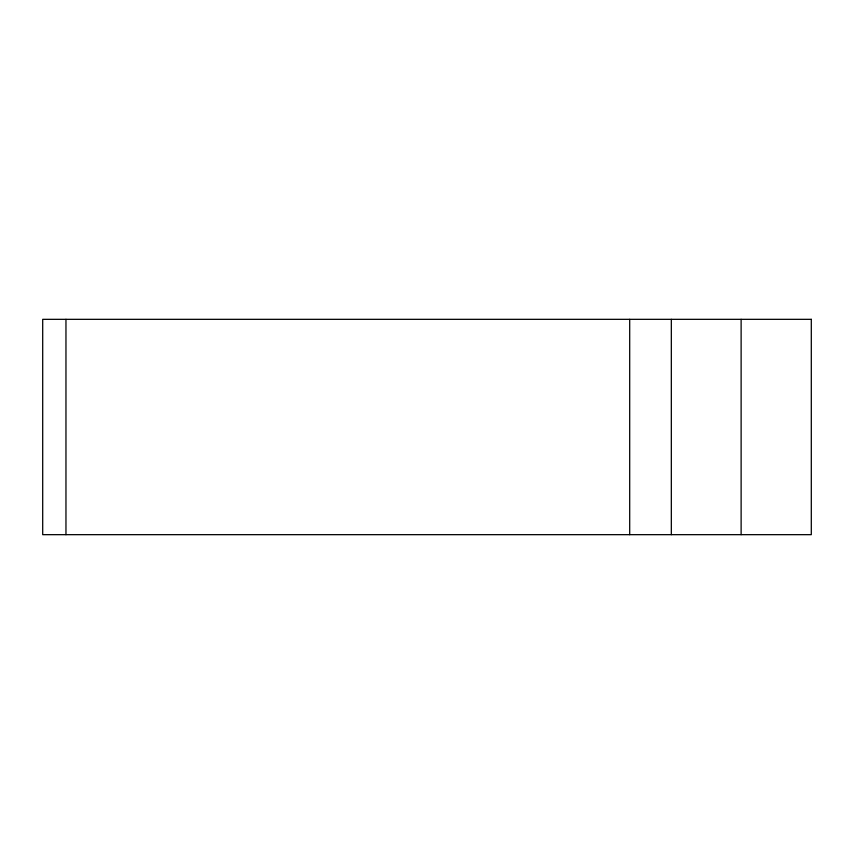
<?xml version="1.0" encoding="UTF-8"?>
<svg xmlns="http://www.w3.org/2000/svg" width="854" height="854" viewBox="0 0 854 854"><rect width="100%" height="100%" fill="white"/><g stroke="black" fill="none" stroke-linecap="round" stroke-linejoin="round"><path stroke-width="1.28" d="M741.123 319.332L741.123 534.668M671.329 319.332L671.329 534.668M629.697 319.332L629.697 534.668M65.961 319.332L65.961 534.668M811.3 319.332L42.7 319.332L42.7 534.668L811.3 534.668L811.3 319.332"/></g></svg>
